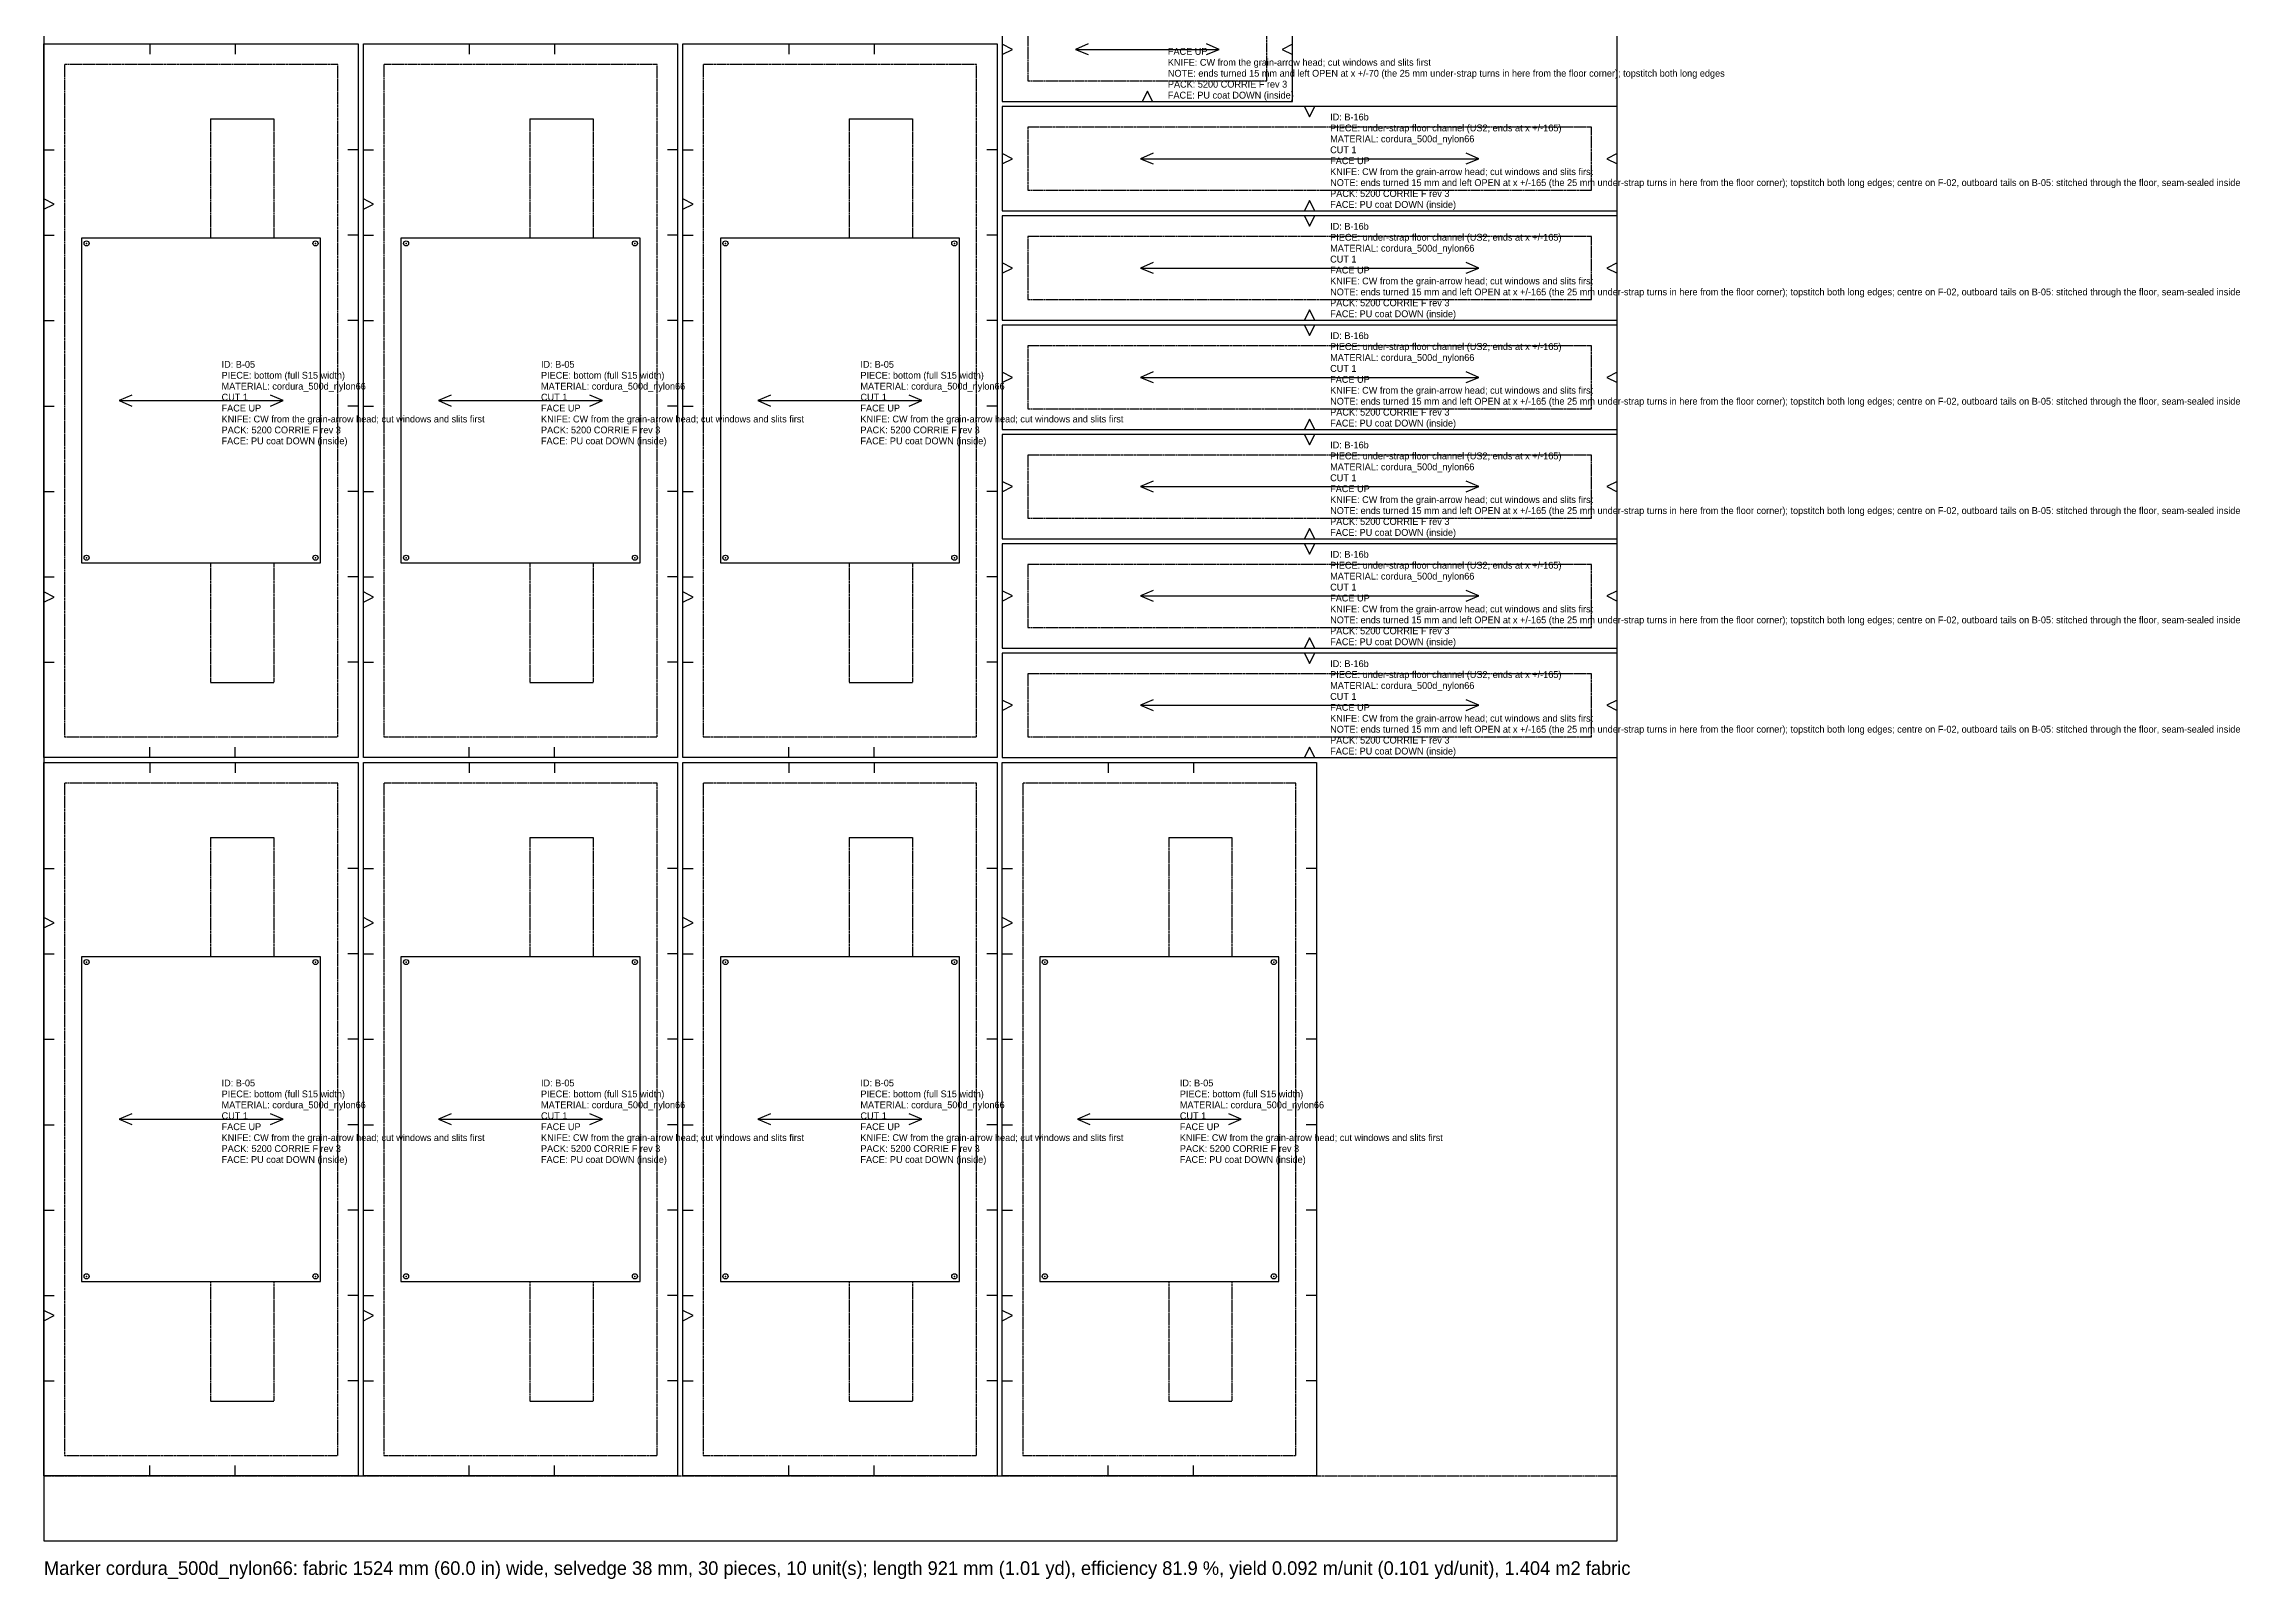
# Model space of a CAD drawing. Header units: millimetres. Extents: x 0 to 1286, y -22 to 1524.
# Drawn here: x 0 to 1286, y -22 to 876 of the extents above; entities that cross this region are included whole.
import ezdxf

# ---------------------------------------------------------------- set-up
doc = ezdxf.new("R2010")
doc.units = ezdxf.units.MM
doc.linetypes.add('DASHED', pattern=[1.524, 1.27, -0.254])
for name, color, linetype in [('CUT', 7, 'Continuous'), ('DRILL', 4, 'Continuous'), ('GRAIN', 5, 'Continuous'), ('INTERNAL', 6, 'Continuous'), ('NOTCH', 1, 'Continuous'), ('SEW', 3, 'Continuous'), ('TEXT', 2, 'Continuous')]:
    doc.layers.add(name, color=color, linetype=linetype)

msp = doc.modelspace()

# ---------------------------------------------------------------- linework, layer by layer
at = {"layer": 'CUT'}
for points in [[(561, 903.6), (561, 842.6), (731, 842.6), (731, 903.6)], [(0, 876.3), (184, 876.3), (184, 458.6), (0, 458.6)], [(187, 876.3), (371, 876.3), (371, 458.6), (187, 458.6)], [(374, 876.3), (558, 876.3), (558, 458.6), (374, 458.6)], [(561, 839.6), (561, 778.6), (921, 778.6), (921, 839.6)], [(561, 775.6), (561, 714.6), (921, 714.6), (921, 775.6)], [(561, 711.6), (561, 650.6), (921, 650.6), (921, 711.6)], [(561, 647.6), (561, 586.6), (921, 586.6), (921, 647.6)], [(561, 583.6), (561, 522.6), (921, 522.6), (921, 583.6)], [(561, 519.6), (561, 458.6), (921, 458.6), (921, 519.6)], [(0, 455.6), (184, 455.6), (184, 38), (0, 38)], [(187, 455.6), (371, 455.6), (371, 38), (187, 38)], [(374, 455.6), (558, 455.6), (558, 38), (374, 38)], [(561, 455.6), (745, 455.6), (745, 38), (561, 38)]]:
    msp.add_lwpolyline(points, close=True, dxfattribs=at)
at = {"layer": 'DRILL'}
for centre in [(25, 759.5), (159, 759.5), (212, 759.5), (346, 759.5), (399, 759.5), (533, 759.5), (25, 575.5), (159, 575.5), (212, 575.5), (346, 575.5), (399, 575.5), (533, 575.5), (25, 338.8), (159, 338.8), (212, 338.8), (346, 338.8), (399, 338.8), (533, 338.8), (586, 338.8), (720, 338.8), (25, 154.8), (159, 154.8), (212, 154.8), (346, 154.8), (399, 154.8), (533, 154.8), (586, 154.8), (720, 154.8)]:
    msp.add_circle(centre, 1.5, dxfattribs=at)
for p in [(25, 759.5), (159, 759.5), (212, 759.5), (346, 759.5), (399, 759.5), (533, 759.5), (25, 575.5), (159, 575.5), (212, 575.5), (346, 575.5), (399, 575.5), (533, 575.5), (25, 338.8), (159, 338.8), (212, 338.8), (346, 338.8), (399, 338.8), (533, 338.8), (586, 338.8), (720, 338.8), (25, 154.8), (159, 154.8), (212, 154.8), (346, 154.8), (399, 154.8), (533, 154.8), (586, 154.8), (720, 154.8)]:
    msp.add_point(p, dxfattribs=at)
at = {"layer": 'GRAIN'}
for points in [[(611.4, 876.3), (604, 873.1), (611.4, 870)], [(680.6, 870), (688, 873.1), (680.6, 876.3)], [(604, 873.1), (688, 873.1)], [(649.4, 812.3), (642, 809.1), (649.4, 806)], [(832.6, 806), (840, 809.1), (832.6, 812.3)], [(642, 809.1), (840, 809.1)], [(649.4, 748.3), (642, 745.1), (649.4, 742)], [(832.6, 742), (840, 745.1), (832.6, 748.3)], [(642, 745.1), (840, 745.1)], [(649.4, 684.3), (642, 681.1), (649.4, 678)], [(832.6, 678), (840, 681.1), (832.6, 684.3)], [(51.4, 670.6), (44, 667.5), (51.4, 664.3)], [(132.6, 664.3), (140, 667.5), (132.6, 670.6)], [(238.4, 670.6), (231, 667.5), (238.4, 664.3)], [(319.6, 664.3), (327, 667.5), (319.6, 670.6)], [(425.4, 670.6), (418, 667.5), (425.4, 664.3)], [(506.6, 664.3), (514, 667.5), (506.6, 670.6)], [(642, 681.1), (840, 681.1)], [(44, 667.5), (140, 667.5)], [(231, 667.5), (327, 667.5)], [(418, 667.5), (514, 667.5)], [(649.4, 620.3), (642, 617.1), (649.4, 614)], [(642, 617.1), (840, 617.1)], [(832.6, 614), (840, 617.1), (832.6, 620.3)], [(649.4, 556.3), (642, 553.1), (649.4, 550)], [(642, 553.1), (840, 553.1)], [(832.6, 550), (840, 553.1), (832.6, 556.3)], [(649.4, 492.3), (642, 489.1), (649.4, 486)], [(642, 489.1), (840, 489.1)], [(832.6, 486), (840, 489.1), (832.6, 492.3)], [(51.4, 249.9), (44, 246.8), (51.4, 243.7)], [(44, 246.8), (140, 246.8)], [(132.6, 243.7), (140, 246.8), (132.6, 249.9)], [(238.4, 249.9), (231, 246.8), (238.4, 243.7)], [(231, 246.8), (327, 246.8)], [(319.6, 243.7), (327, 246.8), (319.6, 249.9)], [(425.4, 249.9), (418, 246.8), (425.4, 243.7)], [(418, 246.8), (514, 246.8)], [(506.6, 243.7), (514, 246.8), (506.6, 249.9)], [(612.4, 249.9), (605, 246.8), (612.4, 243.7)], [(605, 246.8), (701, 246.8)], [(693.6, 243.7), (701, 246.8), (693.6, 249.9)]]:
    msp.add_lwpolyline(points, dxfattribs=at)
at = {"layer": 'INTERNAL', "linetype": 'CONTINUOUS'}
for points in [[(97.5, 832.5), (134.5, 832.5)], [(284.5, 832.5), (321.5, 832.5)], [(471.5, 832.5), (508.5, 832.5)], [(97.5, 502.5), (134.5, 502.5)], [(284.5, 502.5), (321.5, 502.5)], [(471.5, 502.5), (508.5, 502.5)], [(97.5, 411.8), (134.5, 411.8)], [(284.5, 411.8), (321.5, 411.8)], [(471.5, 411.8), (508.5, 411.8)], [(658.5, 411.8), (695.5, 411.8)], [(97.5, 81.8), (134.5, 81.8)], [(284.5, 81.8), (321.5, 81.8)], [(471.5, 81.8), (508.5, 81.8)], [(658.5, 81.8), (695.5, 81.8)]]:
    msp.add_lwpolyline(points, dxfattribs=at)
for points in [[(22, 762.5), (22, 572.5), (162, 572.5), (162, 762.5)], [(209, 762.5), (209, 572.5), (349, 572.5), (349, 762.5)], [(396, 762.5), (396, 572.5), (536, 572.5), (536, 762.5)], [(22, 341.8), (22, 151.8), (162, 151.8), (162, 341.8)], [(209, 341.8), (209, 151.8), (349, 151.8), (349, 341.8)], [(396, 341.8), (396, 151.8), (536, 151.8), (536, 341.8)], [(583, 341.8), (583, 151.8), (723, 151.8), (723, 341.8)]]:
    msp.add_lwpolyline(points, close=True, dxfattribs=at)
at = {"layer": 'NOTCH'}
for points in [[(62, 876.3), (62, 870.3)], [(112, 876.3), (112, 870.3)], [(249, 876.3), (249, 870.3)], [(299, 876.3), (299, 870.3)], [(436, 876.3), (436, 870.3)], [(486, 876.3), (486, 870.3)], [(561, 870.1), (567, 873.1), (561, 876.1)], [(731, 876.1), (725, 873.1), (731, 870.1)], [(649, 842.6), (646, 848.6), (643, 842.6)], [(738, 839.6), (741, 833.6), (744, 839.6)], [(0, 814.3), (6, 814.3)], [(184, 814.3), (178, 814.3)], [(187, 814.3), (193, 814.3)], [(371, 814.3), (365, 814.3)], [(374, 814.3), (380, 814.3)], [(558, 814.3), (552, 814.3)], [(561, 806.1), (567, 809.1), (561, 812.1)], [(921, 812.1), (915, 809.1), (921, 806.1)], [(0, 779.5), (6, 782.5), (0, 785.5)], [(187, 779.5), (193, 782.5), (187, 785.5)], [(374, 779.5), (380, 782.5), (374, 785.5)], [(744, 778.6), (741, 784.6), (738, 778.6)], [(738, 775.6), (741, 769.6), (744, 775.6)], [(0, 764.3), (6, 764.3)], [(184, 764.3), (178, 764.3)], [(187, 764.3), (193, 764.3)], [(371, 764.3), (365, 764.3)], [(374, 764.3), (380, 764.3)], [(558, 764.3), (552, 764.3)], [(561, 742.1), (567, 745.1), (561, 748.1)], [(921, 748.1), (915, 745.1), (921, 742.1)], [(744, 714.6), (741, 720.6), (738, 714.6)], [(0, 714.3), (6, 714.3)], [(184, 714.3), (178, 714.3)], [(187, 714.3), (193, 714.3)], [(371, 714.3), (365, 714.3)], [(374, 714.3), (380, 714.3)], [(558, 714.3), (552, 714.3)], [(738, 711.6), (741, 705.6), (744, 711.6)], [(561, 678.1), (567, 681.1), (561, 684.1)], [(921, 684.1), (915, 681.1), (921, 678.1)], [(0, 664.3), (6, 664.3)], [(184, 664.3), (178, 664.3)], [(187, 664.3), (193, 664.3)], [(371, 664.3), (365, 664.3)], [(374, 664.3), (380, 664.3)], [(558, 664.3), (552, 664.3)], [(744, 650.6), (741, 656.6), (738, 650.6)], [(738, 647.6), (741, 641.6), (744, 647.6)], [(561, 614.1), (567, 617.1), (561, 620.1)], [(921, 620.1), (915, 617.1), (921, 614.1)], [(0, 614.3), (6, 614.3)], [(184, 614.3), (178, 614.3)], [(187, 614.3), (193, 614.3)], [(371, 614.3), (365, 614.3)], [(374, 614.3), (380, 614.3)], [(558, 614.3), (552, 614.3)], [(744, 586.6), (741, 592.6), (738, 586.6)], [(738, 583.6), (741, 577.6), (744, 583.6)], [(0, 564.3), (6, 564.3)], [(0, 549.5), (6, 552.5), (0, 555.5)], [(184, 564.3), (178, 564.3)], [(187, 564.3), (193, 564.3)], [(187, 549.5), (193, 552.5), (187, 555.5)], [(371, 564.3), (365, 564.3)], [(374, 564.3), (380, 564.3)], [(374, 549.5), (380, 552.5), (374, 555.5)], [(558, 564.3), (552, 564.3)], [(561, 550.1), (567, 553.1), (561, 556.1)], [(921, 556.1), (915, 553.1), (921, 550.1)], [(744, 522.6), (741, 528.6), (738, 522.6)], [(738, 519.6), (741, 513.6), (744, 519.6)], [(0, 514.3), (6, 514.3)], [(184, 514.3), (178, 514.3)], [(187, 514.3), (193, 514.3)], [(371, 514.3), (365, 514.3)], [(374, 514.3), (380, 514.3)], [(558, 514.3), (552, 514.3)], [(561, 486.1), (567, 489.1), (561, 492.1)], [(921, 492.1), (915, 489.1), (921, 486.1)], [(62, 458.6), (62, 464.6)], [(112, 458.6), (112, 464.6)], [(249, 458.6), (249, 464.6)], [(299, 458.6), (299, 464.6)], [(436, 458.6), (436, 464.6)], [(486, 458.6), (486, 464.6)], [(744, 458.6), (741, 464.6), (738, 458.6)], [(62, 455.6), (62, 449.6)], [(112, 455.6), (112, 449.6)], [(249, 455.6), (249, 449.6)], [(299, 455.6), (299, 449.6)], [(436, 455.6), (436, 449.6)], [(486, 455.6), (486, 449.6)], [(623, 455.6), (623, 449.6)], [(673, 455.6), (673, 449.6)], [(0, 393.6), (6, 393.6)], [(184, 393.6), (178, 393.6)], [(187, 393.6), (193, 393.6)], [(371, 393.6), (365, 393.6)], [(374, 393.6), (380, 393.6)], [(558, 393.6), (552, 393.6)], [(561, 393.6), (567, 393.6)], [(745, 393.6), (739, 393.6)], [(0, 358.8), (6, 361.8), (0, 364.8)], [(187, 358.8), (193, 361.8), (187, 364.8)], [(374, 358.8), (380, 361.8), (374, 364.8)], [(561, 358.8), (567, 361.8), (561, 364.8)], [(0, 343.6), (6, 343.6)], [(184, 343.6), (178, 343.6)], [(187, 343.6), (193, 343.6)], [(371, 343.6), (365, 343.6)], [(374, 343.6), (380, 343.6)], [(558, 343.6), (552, 343.6)], [(561, 343.6), (567, 343.6)], [(745, 343.6), (739, 343.6)], [(0, 293.6), (6, 293.6)], [(184, 293.6), (178, 293.6)], [(187, 293.6), (193, 293.6)], [(371, 293.6), (365, 293.6)], [(374, 293.6), (380, 293.6)], [(558, 293.6), (552, 293.6)], [(561, 293.6), (567, 293.6)], [(745, 293.6), (739, 293.6)], [(0, 243.6), (6, 243.6)], [(184, 243.6), (178, 243.6)], [(187, 243.6), (193, 243.6)], [(371, 243.6), (365, 243.6)], [(374, 243.6), (380, 243.6)], [(558, 243.6), (552, 243.6)], [(561, 243.6), (567, 243.6)], [(745, 243.6), (739, 243.6)], [(0, 193.6), (6, 193.6)], [(184, 193.6), (178, 193.6)], [(187, 193.6), (193, 193.6)], [(371, 193.6), (365, 193.6)], [(374, 193.6), (380, 193.6)], [(558, 193.6), (552, 193.6)], [(561, 193.6), (567, 193.6)], [(745, 193.6), (739, 193.6)], [(0, 143.6), (6, 143.6)], [(184, 143.6), (178, 143.6)], [(187, 143.6), (193, 143.6)], [(371, 143.6), (365, 143.6)], [(374, 143.6), (380, 143.6)], [(558, 143.6), (552, 143.6)], [(561, 143.6), (567, 143.6)], [(745, 143.6), (739, 143.6)], [(0, 128.8), (6, 131.8), (0, 134.8)], [(187, 128.8), (193, 131.8), (187, 134.8)], [(374, 128.8), (380, 131.8), (374, 134.8)], [(561, 128.8), (567, 131.8), (561, 134.8)], [(0, 93.6), (6, 93.6)], [(184, 93.6), (178, 93.6)], [(187, 93.6), (193, 93.6)], [(371, 93.6), (365, 93.6)], [(374, 93.6), (380, 93.6)], [(558, 93.6), (552, 93.6)], [(561, 93.6), (567, 93.6)], [(745, 93.6), (739, 93.6)], [(62, 38), (62, 44)], [(112, 38), (112, 44)], [(249, 38), (249, 44)], [(299, 38), (299, 44)], [(436, 38), (436, 44)], [(486, 38), (486, 44)], [(623, 38), (623, 44)], [(673, 38), (673, 44)]]:
    msp.add_lwpolyline(points, dxfattribs=at)
at = {"layer": 'SEW', "linetype": 'DASHED'}
for points in [[(576, 854.6), (716, 854.6), (716, 891.6), (576, 891.6)], [(12, 864.3), (12, 470.6), (172, 470.6), (172, 864.3)], [(199, 864.3), (199, 470.6), (359, 470.6), (359, 864.3)], [(386, 864.3), (386, 470.6), (546, 470.6), (546, 864.3)], [(576, 790.6), (906, 790.6), (906, 827.6), (576, 827.6)], [(576, 726.6), (906, 726.6), (906, 763.6), (576, 763.6)], [(576, 662.6), (906, 662.6), (906, 699.6), (576, 699.6)], [(576, 598.6), (906, 598.6), (906, 635.6), (576, 635.6)], [(576, 534.6), (906, 534.6), (906, 571.6), (576, 571.6)], [(576, 470.6), (906, 470.6), (906, 507.6), (576, 507.6)], [(12, 443.6), (12, 50), (172, 50), (172, 443.6)], [(199, 443.6), (199, 50), (359, 50), (359, 443.6)], [(386, 443.6), (386, 50), (546, 50), (546, 443.6)], [(573, 443.6), (573, 50), (733, 50), (733, 443.6)]]:
    msp.add_lwpolyline(points, close=True, dxfattribs=at)
for points in [[(97.5, 832.5), (97.5, 762.5)], [(134.5, 832.5), (134.5, 762.5)], [(284.5, 832.5), (284.5, 762.5)], [(321.5, 832.5), (321.5, 762.5)], [(471.5, 832.5), (471.5, 762.5)], [(508.5, 832.5), (508.5, 762.5)], [(97.5, 572.5), (97.5, 502.5)], [(134.5, 572.5), (134.5, 502.5)], [(284.5, 572.5), (284.5, 502.5)], [(321.5, 572.5), (321.5, 502.5)], [(471.5, 572.5), (471.5, 502.5)], [(508.5, 572.5), (508.5, 502.5)], [(97.5, 411.8), (97.5, 341.8)], [(134.5, 411.8), (134.5, 341.8)], [(284.5, 411.8), (284.5, 341.8)], [(321.5, 411.8), (321.5, 341.8)], [(471.5, 411.8), (471.5, 341.8)], [(508.5, 411.8), (508.5, 341.8)], [(658.5, 411.8), (658.5, 341.8)], [(695.5, 411.8), (695.5, 341.8)], [(97.5, 151.8), (97.5, 81.8)], [(134.5, 151.8), (134.5, 81.8)], [(284.5, 151.8), (284.5, 81.8)], [(321.5, 151.8), (321.5, 81.8)], [(471.5, 151.8), (471.5, 81.8)], [(508.5, 151.8), (508.5, 81.8)], [(658.5, 151.8), (658.5, 81.8)], [(695.5, 151.8), (695.5, 81.8)]]:
    msp.add_lwpolyline(points, dxfattribs=at)
at = {"layer": 'TEXT', "linetype": 'DASHED'}
msp.add_line((0, 38), (921, 38), dxfattribs=at)
at = {"layer": 'TEXT'}
msp.add_lwpolyline([(0, 0), (921, 0), (921, 1524), (0, 1524)], close=True, dxfattribs=at)

# ---------------------------------------------------------------- texts
for s, height, p in [('FACE UP', 4, (658, 869.9)), ('KNIFE: CW from the grain-arrow head; cut windows and slits first', 4, (658, 863.5)), ('NOTE: ends turned 15 mm and left OPEN at x +/-70 (the 25 mm under-strap turns in here from the floor corner); topstitch both long edges', 4, (658, 857.1)), ('PACK: 5200 CORRIE F rev 3', 4, (658, 850.7)), ('FACE: PU coat DOWN (inside)', 4, (658, 844.3)), ('ID: B-16b', 4, (753, 831.5)), ('PIECE: under-strap floor channel (US2, ends at x +/-165)', 4, (753, 825.1)), ('MATERIAL: cordura_500d_nylon66', 4, (753, 818.7)), ('CUT 1', 4, (753, 812.3)), ('FACE UP', 4, (753, 805.9)), ('KNIFE: CW from the grain-arrow head; cut windows and slits first', 4, (753, 799.5)), ('NOTE: ends turned 15 mm and left OPEN at x +/-165 (the 25 mm under-strap turns in here from the floor corner); topstitch both long edges; centre on F-02, outboard tails on B-05: stitched through the floor, seam-sealed inside', 4, (753, 793.1)), ('PACK: 5200 CORRIE F rev 3', 4, (753, 786.7)), ('FACE: PU coat DOWN (inside)', 4, (753, 780.3)), ('ID: B-16b', 4, (753, 767.5)), ('PIECE: under-strap floor channel (US2, ends at x +/-165)', 4, (753, 761.1)), ('MATERIAL: cordura_500d_nylon66', 4, (753, 754.7)), ('CUT 1', 4, (753, 748.3)), ('FACE UP', 4, (753, 741.9)), ('KNIFE: CW from the grain-arrow head; cut windows and slits first', 4, (753, 735.5)), ('NOTE: ends turned 15 mm and left OPEN at x +/-165 (the 25 mm under-strap turns in here from the floor corner); topstitch both long edges; centre on F-02, outboard tails on B-05: stitched through the floor, seam-sealed inside', 4, (753, 729.1)), ('PACK: 5200 CORRIE F rev 3', 4, (753, 722.7)), ('FACE: PU coat DOWN (inside)', 4, (753, 716.3)), ('ID: B-16b', 4, (753, 703.5)), ('PIECE: under-strap floor channel (US2, ends at x +/-165)', 4, (753, 697.1)), ('MATERIAL: cordura_500d_nylon66', 4, (753, 690.7)), ('PIECE: bottom (full S15 width)', 4, (104, 680.3)), ('ID: B-05', 4, (104, 686.7)), ('PIECE: bottom (full S15 width)', 4, (291, 680.3)), ('ID: B-05', 4, (291, 686.7)), ('PIECE: bottom (full S15 width)', 4, (478, 680.3)), ('ID: B-05', 4, (478, 686.7)), ('CUT 1', 4, (753, 684.3)), ('FACE UP', 4, (753, 677.9)), ('CUT 1', 4, (104, 667.5)), ('MATERIAL: cordura_500d_nylon66', 4, (104, 673.9)), ('CUT 1', 4, (291, 667.5)), ('MATERIAL: cordura_500d_nylon66', 4, (291, 673.9)), ('CUT 1', 4, (478, 667.5)), ('MATERIAL: cordura_500d_nylon66', 4, (478, 673.9)), ('KNIFE: CW from the grain-arrow head; cut windows and slits first', 4, (753, 671.5)), ('NOTE: ends turned 15 mm and left OPEN at x +/-165 (the 25 mm under-strap turns in here from the floor corner); topstitch both long edges; centre on F-02, outboard tails on B-05: stitched through the floor, seam-sealed inside', 4, (753, 665.1)), ('FACE UP', 4, (104, 661.1)), ('KNIFE: CW from the grain-arrow head; cut windows and slits first', 4, (104, 654.7)), ('FACE UP', 4, (291, 661.1)), ('KNIFE: CW from the grain-arrow head; cut windows and slits first', 4, (291, 654.7)), ('FACE UP', 4, (478, 661.1)), ('KNIFE: CW from the grain-arrow head; cut windows and slits first', 4, (478, 654.7)), ('PACK: 5200 CORRIE F rev 3', 4, (753, 658.7)), ('FACE: PU coat DOWN (inside)', 4, (753, 652.3)), ('PACK: 5200 CORRIE F rev 3', 4, (104, 648.3)), ('FACE: PU coat DOWN (inside)', 4, (104, 641.9)), ('PACK: 5200 CORRIE F rev 3', 4, (291, 648.3)), ('FACE: PU coat DOWN (inside)', 4, (291, 641.9)), ('PACK: 5200 CORRIE F rev 3', 4, (478, 648.3)), ('FACE: PU coat DOWN (inside)', 4, (478, 641.9)), ('ID: B-16b', 4, (753, 639.5)), ('PIECE: under-strap floor channel (US2, ends at x +/-165)', 4, (753, 633.1)), ('MATERIAL: cordura_500d_nylon66', 4, (753, 626.7)), ('CUT 1', 4, (753, 620.3)), ('FACE UP', 4, (753, 613.9)), ('KNIFE: CW from the grain-arrow head; cut windows and slits first', 4, (753, 607.5)), ('NOTE: ends turned 15 mm and left OPEN at x +/-165 (the 25 mm under-strap turns in here from the floor corner); topstitch both long edges; centre on F-02, outboard tails on B-05: stitched through the floor, seam-sealed inside', 4, (753, 601.1)), ('PACK: 5200 CORRIE F rev 3', 4, (753, 594.7)), ('FACE: PU coat DOWN (inside)', 4, (753, 588.3)), ('ID: B-16b', 4, (753, 575.5)), ('PIECE: under-strap floor channel (US2, ends at x +/-165)', 4, (753, 569.1)), ('MATERIAL: cordura_500d_nylon66', 4, (753, 562.7)), ('CUT 1', 4, (753, 556.3)), ('FACE UP', 4, (753, 549.9)), ('KNIFE: CW from the grain-arrow head; cut windows and slits first', 4, (753, 543.5)), ('NOTE: ends turned 15 mm and left OPEN at x +/-165 (the 25 mm under-strap turns in here from the floor corner); topstitch both long edges; centre on F-02, outboard tails on B-05: stitched through the floor, seam-sealed inside', 4, (753, 537.1)), ('PACK: 5200 CORRIE F rev 3', 4, (753, 530.7)), ('FACE: PU coat DOWN (inside)', 4, (753, 524.3)), ('ID: B-16b', 4, (753, 511.5)), ('PIECE: under-strap floor channel (US2, ends at x +/-165)', 4, (753, 505.1)), ('MATERIAL: cordura_500d_nylon66', 4, (753, 498.7)), ('CUT 1', 4, (753, 492.3)), ('FACE UP', 4, (753, 485.9)), ('KNIFE: CW from the grain-arrow head; cut windows and slits first', 4, (753, 479.5)), ('NOTE: ends turned 15 mm and left OPEN at x +/-165 (the 25 mm under-strap turns in here from the floor corner); topstitch both long edges; centre on F-02, outboard tails on B-05: stitched through the floor, seam-sealed inside', 4, (753, 473.1)), ('PACK: 5200 CORRIE F rev 3', 4, (753, 466.7)), ('FACE: PU coat DOWN (inside)', 4, (753, 460.3)), ('ID: B-05', 4, (104, 266)), ('ID: B-05', 4, (291, 266)), ('ID: B-05', 4, (478, 266)), ('ID: B-05', 4, (665, 266)), ('PIECE: bottom (full S15 width)', 4, (104, 259.6)), ('MATERIAL: cordura_500d_nylon66', 4, (104, 253.2)), ('PIECE: bottom (full S15 width)', 4, (291, 259.6)), ('MATERIAL: cordura_500d_nylon66', 4, (291, 253.2)), ('PIECE: bottom (full S15 width)', 4, (478, 259.6)), ('MATERIAL: cordura_500d_nylon66', 4, (478, 253.2)), ('PIECE: bottom (full S15 width)', 4, (665, 259.6)), ('MATERIAL: cordura_500d_nylon66', 4, (665, 253.2)), ('CUT 1', 4, (104, 246.8)), ('FACE UP', 4, (104, 240.4)), ('CUT 1', 4, (291, 246.8)), ('FACE UP', 4, (291, 240.4)), ('CUT 1', 4, (478, 246.8)), ('FACE UP', 4, (478, 240.4)), ('CUT 1', 4, (665, 246.8)), ('FACE UP', 4, (665, 240.4)), ('KNIFE: CW from the grain-arrow head; cut windows and slits first', 4, (104, 234)), ('PACK: 5200 CORRIE F rev 3', 4, (104, 227.6)), ('KNIFE: CW from the grain-arrow head; cut windows and slits first', 4, (291, 234)), ('PACK: 5200 CORRIE F rev 3', 4, (291, 227.6)), ('KNIFE: CW from the grain-arrow head; cut windows and slits first', 4, (478, 234)), ('PACK: 5200 CORRIE F rev 3', 4, (478, 227.6)), ('KNIFE: CW from the grain-arrow head; cut windows and slits first', 4, (665, 234)), ('PACK: 5200 CORRIE F rev 3', 4, (665, 227.6)), ('FACE: PU coat DOWN (inside)', 4, (104, 221.2)), ('FACE: PU coat DOWN (inside)', 4, (291, 221.2)), ('FACE: PU coat DOWN (inside)', 4, (478, 221.2)), ('FACE: PU coat DOWN (inside)', 4, (665, 221.2)), ('Marker cordura_500d_nylon66: fabric 1524 mm (60.0 in) wide, selvedge 38 mm, 30 pieces, 10 unit(s); length 921 mm (1.01 yd), efficiency 81.9 %, yield 0.092 m/unit (0.101 yd/unit), 1.404 m2 fabric', 8, (0, -20))]:
    msp.add_text(s, height=height, dxfattribs=at).set_placement(p)

doc.saveas('drawing.dxf')
